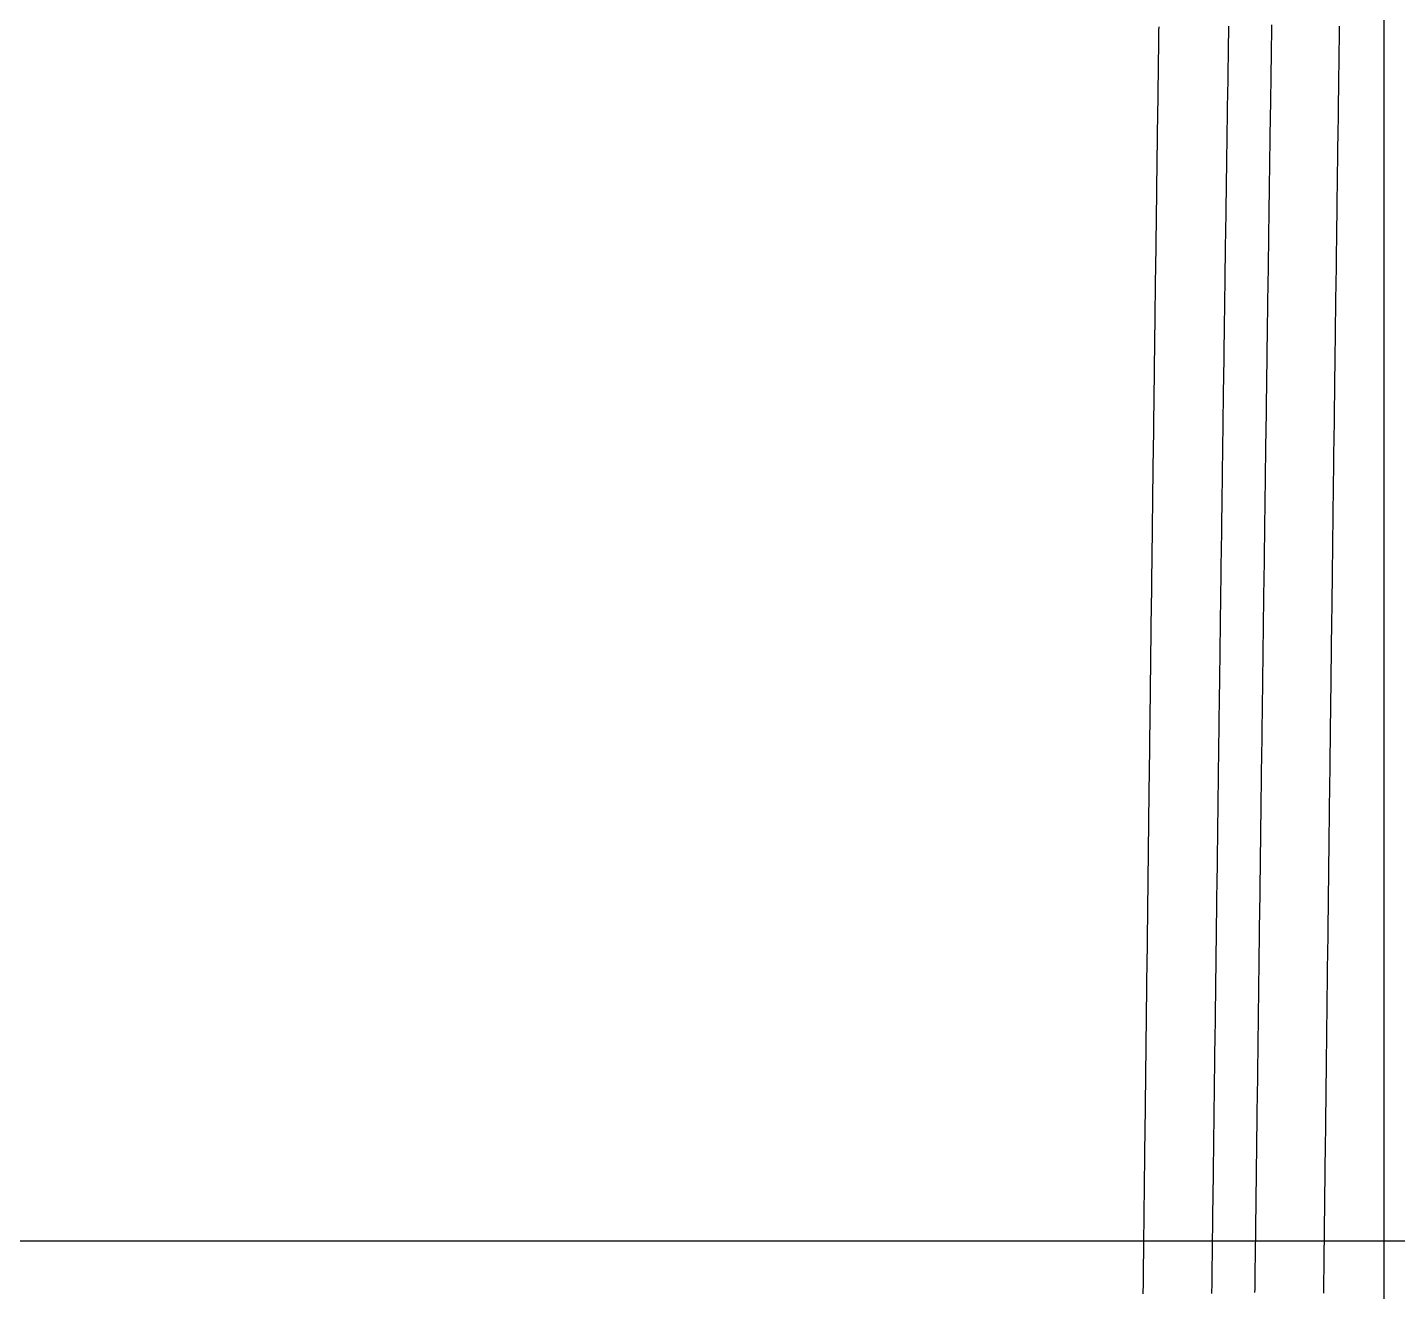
# Model space of a CAD drawing. Header units: millimetres. Extents: x 0 to 5600, y -67 to 2530.
# Drawn here: x 5130.19 to 5141.88, y 930.69 to 941.48 of the extents above; entities that cross this region are included whole.
import ezdxf
from ezdxf.lldxf.tags import DXFTag

# ---------------------------------------------------------------- set-up
doc = ezdxf.new("R2010")
doc.units = ezdxf.units.MM
doc.layers.add('내부선 및 부속', color=4, linetype='Continuous')
doc.layers.add('중심선', color=1, linetype='DASHED')
tags = doc.linetypes.add('DASHDOT', pattern=[70, 31, -13, 13, -13]).pattern_tags.tags
tags[10:11] = [DXFTag(74, 4), DXFTag(75, 0), DXFTag(340, '0'), DXFTag(46, 0.0), DXFTag(50, 0.0), DXFTag(44, 0.0), DXFTag(45, 0.0)]
tags[8:9] = [DXFTag(74, 4), DXFTag(75, 0), DXFTag(340, '0'), DXFTag(46, 0.0), DXFTag(50, 0.0), DXFTag(44, 0.0), DXFTag(45, 0.0)]
tags[6:7] = [DXFTag(74, 4), DXFTag(75, 0), DXFTag(340, '0'), DXFTag(46, 0.0), DXFTag(50, 0.0), DXFTag(44, 0.0), DXFTag(45, 0.0)]
tags[4:5] = [DXFTag(74, 4), DXFTag(75, 0), DXFTag(340, '0'), DXFTag(46, 0.0), DXFTag(50, 0.0), DXFTag(44, 0.0), DXFTag(45, 0.0)]
tags = doc.linetypes.add('DASHED', pattern=[25.72, 12.86, -12.86]).pattern_tags.tags
tags[6:7] = [DXFTag(74, 4), DXFTag(75, 0), DXFTag(340, '0'), DXFTag(46, 0.0), DXFTag(50, 0.0), DXFTag(44, 0.0), DXFTag(45, 0.0)]
tags[4:5] = [DXFTag(74, 4), DXFTag(75, 0), DXFTag(340, '0'), DXFTag(46, 0.0), DXFTag(50, 0.0), DXFTag(44, 0.0), DXFTag(45, 0.0)]

msp = doc.modelspace()

# ---------------------------------------------------------------- linework, layer by layer
at = {"layer": '내부선 및 부속', "linetype": 'Continuous'}
msp.add_line((5141.765, 910.225), (5141.765, 952.023), dxfattribs=at)
at = {"layer": '내부선 및 부속', "linetype": 'Continuous', "flags": 128}
for points in [[(5139.842, 941.481), (5139.841, 941.45), (5139.841, 941.418), (5139.841, 941.387), (5139.84, 941.356), (5139.84, 941.324), (5139.839, 941.293), (5139.839, 941.262), (5139.838, 941.23), (5139.838, 941.199), (5139.838, 941.168), (5139.837, 941.136), (5139.837, 941.105), (5139.836, 941.074), (5139.836, 941.042), (5139.835, 941.011), (5139.835, 940.98), (5139.835, 940.948), (5139.834, 940.917), (5139.834, 940.886), (5139.833, 940.855), (5139.833, 940.823), (5139.832, 940.792), (5139.832, 940.761), (5139.832, 940.729), (5139.831, 940.698), (5139.831, 940.667), (5139.83, 940.635), (5139.83, 940.604), (5139.829, 940.573), (5139.829, 940.541), (5139.829, 940.51), (5139.828, 940.479), (5139.828, 940.447), (5139.827, 940.416), (5139.827, 940.385), (5139.826, 940.353), (5139.826, 940.322), (5139.826, 940.291), (5139.825, 940.259), (5139.825, 940.228), (5139.824, 940.197), (5139.824, 940.165), (5139.824, 940.134), (5139.823, 940.103), (5139.823, 940.071), (5139.822, 940.04), (5139.822, 940.009), (5139.822, 939.977), (5139.821, 939.946), (5139.821, 939.915), (5139.82, 939.883), (5139.82, 939.852), (5139.819, 939.821), (5139.819, 939.789), (5139.819, 939.758), (5139.818, 939.727), (5139.818, 939.695), (5139.817, 939.664), (5139.817, 939.633), (5139.817, 939.602), (5139.816, 939.57), (5139.816, 939.539), (5139.815, 939.508), (5139.815, 939.476), (5139.815, 939.445), (5139.814, 939.414), (5139.814, 939.382), (5139.813, 939.351), (5139.813, 939.32), (5139.812, 939.288), (5139.812, 939.257), (5139.812, 939.226), (5139.811, 939.194), (5139.811, 939.163), (5139.81, 939.132), (5139.81, 939.132), (5139.81, 939.1), (5139.81, 939.069), (5139.809, 939.038), (5139.809, 939.006), (5139.808, 938.975), (5139.808, 938.944), (5139.808, 938.912), (5139.807, 938.881), (5139.807, 938.85), (5139.806, 938.818), (5139.806, 938.787), (5139.806, 938.756), (5139.805, 938.724), (5139.805, 938.693), (5139.804, 938.662), (5139.804, 938.63), (5139.804, 938.599), (5139.803, 938.568), (5139.803, 938.536), (5139.802, 938.505), (5139.802, 938.474), (5139.802, 938.442), (5139.801, 938.411), (5139.801, 938.38), (5139.8, 938.348), (5139.8, 938.317), (5139.8, 938.286), (5139.799, 938.255), (5139.799, 938.223), (5139.798, 938.192), (5139.798, 938.161), (5139.798, 938.129), (5139.797, 938.098), (5139.797, 938.067), (5139.796, 938.035), (5139.796, 938.004), (5139.796, 937.973), (5139.795, 937.941), (5139.795, 937.91), (5139.794, 937.879), (5139.794, 937.847), (5139.794, 937.816), (5139.793, 937.785), (5139.793, 937.753), (5139.792, 937.722), (5139.792, 937.691), (5139.792, 937.659), (5139.791, 937.628), (5139.791, 937.597), (5139.79, 937.565), (5139.79, 937.534), (5139.79, 937.503), (5139.789, 937.471), (5139.789, 937.44), (5139.788, 937.409), (5139.788, 937.377), (5139.788, 937.346), (5139.787, 937.315), (5139.787, 937.283), (5139.787, 937.252), (5139.786, 937.221), (5139.786, 937.189), (5139.785, 937.158), (5139.785, 937.127), (5139.785, 937.095), (5139.784, 937.064), (5139.784, 937.033), (5139.783, 937.001), (5139.783, 936.97), (5139.783, 936.939), (5139.782, 936.908), (5139.782, 936.876), (5139.781, 936.845), (5139.781, 936.814), (5139.781, 936.782), (5139.78, 936.751), (5139.78, 936.72), (5139.779, 936.688), (5139.779, 936.657), (5139.779, 936.626), (5139.778, 936.594), (5139.778, 936.563), (5139.778, 936.532), (5139.777, 936.5), (5139.777, 936.469), (5139.776, 936.438), (5139.776, 936.406), (5139.776, 936.375), (5139.775, 936.344), (5139.775, 936.312), (5139.774, 936.281), (5139.774, 936.25), (5139.774, 936.218), (5139.773, 936.187), (5139.773, 936.156), (5139.773, 936.124), (5139.772, 936.093), (5139.772, 936.062), (5139.771, 936.03), (5139.771, 935.999), (5139.771, 935.999), (5139.771, 935.968), (5139.77, 935.936), (5139.77, 935.905), (5139.769, 935.874), (5139.769, 935.842), (5139.769, 935.811), (5139.768, 935.78), (5139.768, 935.748), (5139.768, 935.717), (5139.767, 935.686), (5139.767, 935.654), (5139.766, 935.623), (5139.766, 935.592), (5139.766, 935.56), (5139.765, 935.529), (5139.765, 935.498), (5139.764, 935.467), (5139.764, 935.435), (5139.764, 935.404), (5139.763, 935.373), (5139.763, 935.341), (5139.763, 935.31), (5139.762, 935.279), (5139.762, 935.247), (5139.761, 935.216), (5139.761, 935.185), (5139.761, 935.153), (5139.76, 935.122), (5139.76, 935.091), (5139.76, 935.059), (5139.759, 935.028), (5139.759, 934.997), (5139.758, 934.965), (5139.758, 934.934), (5139.758, 934.903), (5139.757, 934.871), (5139.757, 934.84), (5139.756, 934.809), (5139.756, 934.777), (5139.756, 934.746), (5139.755, 934.715), (5139.755, 934.683), (5139.755, 934.652), (5139.754, 934.621), (5139.754, 934.589), (5139.753, 934.558), (5139.753, 934.527), (5139.753, 934.495), (5139.752, 934.464), (5139.752, 934.433), (5139.752, 934.401), (5139.751, 934.37), (5139.751, 934.339), (5139.75, 934.307), (5139.75, 934.276), (5139.75, 934.245), (5139.749, 934.213), (5139.749, 934.182), (5139.748, 934.151), (5139.748, 934.12), (5139.748, 934.088), (5139.747, 934.057), (5139.747, 934.026), (5139.747, 933.994), (5139.746, 933.963), (5139.746, 933.932), (5139.745, 933.9), (5139.745, 933.869), (5139.745, 933.838), (5139.744, 933.806), (5139.744, 933.775), (5139.744, 933.744), (5139.743, 933.712), (5139.743, 933.681), (5139.742, 933.65), (5139.742, 933.618), (5139.742, 933.587), (5139.741, 933.556), (5139.741, 933.524), (5139.741, 933.493), (5139.74, 933.462), (5139.74, 933.43), (5139.739, 933.399), (5139.739, 933.368), (5139.739, 933.336), (5139.738, 933.305), (5139.738, 933.274), (5139.738, 933.242), (5139.737, 933.211), (5139.737, 933.18), (5139.736, 933.148), (5139.736, 933.117), (5139.736, 933.086), (5139.735, 933.054), (5139.735, 933.023), (5139.735, 932.992), (5139.734, 932.96), (5139.734, 932.929), (5139.733, 932.898), (5139.733, 932.866), (5139.733, 932.866), (5139.733, 932.835), (5139.732, 932.804), (5139.732, 932.773), (5139.732, 932.741), (5139.731, 932.71), (5139.731, 932.679), (5139.73, 932.647), (5139.73, 932.616), (5139.73, 932.585), (5139.729, 932.553), (5139.729, 932.522), (5139.729, 932.491), (5139.728, 932.459), (5139.728, 932.428), (5139.727, 932.397), (5139.727, 932.365), (5139.727, 932.334), (5139.726, 932.303), (5139.726, 932.271), (5139.726, 932.24), (5139.725, 932.209), (5139.725, 932.177), (5139.724, 932.146), (5139.724, 932.115), (5139.724, 932.083), (5139.723, 932.052), (5139.723, 932.021), (5139.723, 931.989), (5139.722, 931.958), (5139.722, 931.927), (5139.721, 931.895), (5139.721, 931.864), (5139.721, 931.833), (5139.72, 931.801), (5139.72, 931.77), (5139.72, 931.739), (5139.719, 931.707), (5139.719, 931.676), (5139.718, 931.645), (5139.718, 931.613), (5139.718, 931.582), (5139.717, 931.551), (5139.717, 931.519), (5139.717, 931.488), (5139.716, 931.457), (5139.716, 931.425), (5139.715, 931.394), (5139.715, 931.363), (5139.715, 931.332), (5139.714, 931.3), (5139.714, 931.269), (5139.714, 931.238), (5139.713, 931.206), (5139.713, 931.175), (5139.712, 931.144), (5139.712, 931.112), (5139.712, 931.081), (5139.711, 931.05), (5139.711, 931.018), (5139.711, 930.987), (5139.71, 930.956), (5139.71, 930.924), (5139.709, 930.893), (5139.709, 930.862), (5139.709, 930.83), (5139.708, 930.799), (5139.708, 930.768), (5139.708, 930.736), (5139.707, 930.705), (5139.707, 930.674)], [(5140.437, 941.488), (5140.437, 941.458), (5140.436, 941.428), (5140.436, 941.399), (5140.435, 941.369), (5140.435, 941.34), (5140.434, 941.31), (5140.434, 941.281), (5140.433, 941.251), (5140.433, 941.222), (5140.433, 941.192), (5140.432, 941.163), (5140.432, 941.133), (5140.431, 941.104), (5140.431, 941.074), (5140.43, 941.044), (5140.43, 941.015), (5140.43, 940.985), (5140.429, 940.956), (5140.429, 940.926), (5140.428, 940.897), (5140.428, 940.867), (5140.427, 940.838), (5140.427, 940.808), (5140.426, 940.779), (5140.426, 940.749), (5140.426, 940.719), (5140.425, 940.69), (5140.425, 940.66), (5140.424, 940.631), (5140.424, 940.601), (5140.423, 940.572), (5140.423, 940.542), (5140.423, 940.513), (5140.422, 940.483), (5140.422, 940.454), (5140.421, 940.424), (5140.421, 940.394), (5140.42, 940.365), (5140.42, 940.335), (5140.42, 940.306), (5140.419, 940.276), (5140.419, 940.247), (5140.418, 940.217), (5140.418, 940.188), (5140.418, 940.158), (5140.417, 940.129), (5140.417, 940.099), (5140.416, 940.069), (5140.416, 940.04), (5140.415, 940.01), (5140.415, 939.981), (5140.415, 939.951), (5140.414, 939.922), (5140.414, 939.892), (5140.413, 939.863), (5140.413, 939.833), (5140.412, 939.804), (5140.412, 939.774), (5140.412, 939.745), (5140.411, 939.715), (5140.411, 939.685), (5140.41, 939.656), (5140.41, 939.626), (5140.41, 939.597), (5140.409, 939.567), (5140.409, 939.538), (5140.408, 939.508), (5140.408, 939.479), (5140.407, 939.449), (5140.407, 939.42), (5140.407, 939.39), (5140.406, 939.36), (5140.406, 939.331), (5140.405, 939.301), (5140.405, 939.272), (5140.405, 939.242), (5140.404, 939.213), (5140.404, 939.183), (5140.403, 939.154), (5140.403, 939.124), (5140.403, 939.095), (5140.402, 939.065), (5140.402, 939.035), (5140.401, 939.006), (5140.401, 938.976), (5140.4, 938.947), (5140.4, 938.917), (5140.4, 938.888), (5140.399, 938.858), (5140.399, 938.829), (5140.398, 938.799), (5140.398, 938.77), (5140.398, 938.74), (5140.397, 938.711), (5140.397, 938.681), (5140.397, 938.681), (5140.396, 938.651), (5140.396, 938.622), (5140.396, 938.592), (5140.395, 938.563), (5140.395, 938.533), (5140.394, 938.504), (5140.394, 938.474), (5140.394, 938.445), (5140.393, 938.415), (5140.393, 938.386), (5140.392, 938.356), (5140.392, 938.326), (5140.392, 938.297), (5140.391, 938.267), (5140.391, 938.238), (5140.39, 938.208), (5140.39, 938.179), (5140.39, 938.149), (5140.389, 938.12), (5140.389, 938.09), (5140.388, 938.061), (5140.388, 938.031), (5140.388, 938.001), (5140.387, 937.972), (5140.387, 937.942), (5140.386, 937.913), (5140.386, 937.883), (5140.386, 937.854), (5140.385, 937.824), (5140.385, 937.795), (5140.384, 937.765), (5140.384, 937.736), (5140.384, 937.706), (5140.383, 937.676), (5140.383, 937.647), (5140.382, 937.617), (5140.382, 937.588), (5140.382, 937.558), (5140.381, 937.529), (5140.381, 937.499), (5140.38, 937.47), (5140.38, 937.44), (5140.38, 937.411), (5140.379, 937.381), (5140.379, 937.352), (5140.378, 937.322), (5140.378, 937.292), (5140.378, 937.263), (5140.377, 937.233), (5140.377, 937.204), (5140.376, 937.174), (5140.376, 937.145), (5140.376, 937.115), (5140.375, 937.086), (5140.375, 937.056), (5140.374, 937.027), (5140.374, 936.997), (5140.374, 936.967), (5140.373, 936.938), (5140.373, 936.908), (5140.372, 936.879), (5140.372, 936.849), (5140.372, 936.82), (5140.371, 936.79), (5140.371, 936.761), (5140.371, 936.731), (5140.37, 936.702), (5140.37, 936.672), (5140.369, 936.642), (5140.369, 936.613), (5140.369, 936.583), (5140.368, 936.554), (5140.368, 936.524), (5140.367, 936.495), (5140.367, 936.465), (5140.367, 936.436), (5140.366, 936.406), (5140.366, 936.377), (5140.365, 936.347), (5140.365, 936.317), (5140.365, 936.288), (5140.364, 936.258), (5140.364, 936.229), (5140.364, 936.199), (5140.363, 936.17), (5140.363, 936.14), (5140.362, 936.111), (5140.362, 936.081), (5140.362, 936.052), (5140.361, 936.022), (5140.361, 935.992), (5140.36, 935.963), (5140.36, 935.933), (5140.36, 935.904), (5140.359, 935.874), (5140.359, 935.845), (5140.358, 935.815), (5140.358, 935.786), (5140.358, 935.756), (5140.357, 935.727), (5140.357, 935.727), (5140.357, 935.697), (5140.357, 935.668), (5140.356, 935.638), (5140.356, 935.608), (5140.355, 935.579), (5140.355, 935.549), (5140.355, 935.52), (5140.354, 935.49), (5140.354, 935.461), (5140.354, 935.431), (5140.353, 935.402), (5140.353, 935.372), (5140.352, 935.343), (5140.352, 935.313), (5140.352, 935.283), (5140.351, 935.254), (5140.351, 935.224), (5140.35, 935.195), (5140.35, 935.165), (5140.35, 935.136), (5140.349, 935.106), (5140.349, 935.077), (5140.349, 935.047), (5140.348, 935.018), (5140.348, 934.988), (5140.347, 934.958), (5140.347, 934.929), (5140.347, 934.899), (5140.346, 934.87), (5140.346, 934.84), (5140.345, 934.811), (5140.345, 934.781), (5140.345, 934.752), (5140.344, 934.722), (5140.344, 934.693), (5140.344, 934.663), (5140.343, 934.633), (5140.343, 934.604), (5140.342, 934.574), (5140.342, 934.545), (5140.342, 934.515), (5140.341, 934.486), (5140.341, 934.456), (5140.341, 934.427), (5140.34, 934.397), (5140.34, 934.368), (5140.339, 934.338), (5140.339, 934.308), (5140.339, 934.279), (5140.338, 934.249), (5140.338, 934.22), (5140.337, 934.19), (5140.337, 934.161), (5140.337, 934.131), (5140.336, 934.102), (5140.336, 934.072), (5140.336, 934.043), (5140.335, 934.013), (5140.335, 933.984), (5140.334, 933.954), (5140.334, 933.924), (5140.334, 933.895), (5140.333, 933.865), (5140.333, 933.836), (5140.333, 933.806), (5140.332, 933.777), (5140.332, 933.747), (5140.331, 933.718), (5140.331, 933.688), (5140.331, 933.659), (5140.33, 933.629), (5140.33, 933.599), (5140.33, 933.57), (5140.329, 933.54), (5140.329, 933.511), (5140.328, 933.481), (5140.328, 933.452), (5140.328, 933.422), (5140.327, 933.393), (5140.327, 933.363), (5140.327, 933.334), (5140.326, 933.304), (5140.326, 933.274), (5140.325, 933.245), (5140.325, 933.215), (5140.325, 933.186), (5140.324, 933.156), (5140.324, 933.127), (5140.324, 933.097), (5140.323, 933.068), (5140.323, 933.038), (5140.322, 933.009), (5140.322, 932.979), (5140.322, 932.949), (5140.321, 932.92), (5140.321, 932.89), (5140.321, 932.861), (5140.32, 932.831), (5140.32, 932.802), (5140.319, 932.772), (5140.319, 932.772), (5140.319, 932.743), (5140.319, 932.713), (5140.318, 932.684), (5140.318, 932.654), (5140.318, 932.624), (5140.317, 932.595), (5140.317, 932.565), (5140.316, 932.536), (5140.316, 932.506), (5140.316, 932.477), (5140.315, 932.447), (5140.315, 932.418), (5140.315, 932.388), (5140.314, 932.359), (5140.314, 932.329), (5140.313, 932.3), (5140.313, 932.27), (5140.313, 932.24), (5140.312, 932.211), (5140.312, 932.181), (5140.312, 932.152), (5140.311, 932.122), (5140.311, 932.093), (5140.31, 932.063), (5140.31, 932.034), (5140.31, 932.004), (5140.309, 931.975), (5140.309, 931.945), (5140.309, 931.915), (5140.308, 931.886), (5140.308, 931.856), (5140.307, 931.827), (5140.307, 931.797), (5140.307, 931.768), (5140.306, 931.738), (5140.306, 931.709), (5140.306, 931.679), (5140.305, 931.65), (5140.305, 931.62), (5140.304, 931.59), (5140.304, 931.561), (5140.304, 931.531), (5140.303, 931.502), (5140.303, 931.472), (5140.303, 931.443), (5140.302, 931.413), (5140.302, 931.384), (5140.301, 931.354), (5140.301, 931.325), (5140.301, 931.295), (5140.3, 931.265), (5140.3, 931.236), (5140.3, 931.206), (5140.299, 931.177), (5140.299, 931.147), (5140.298, 931.118), (5140.298, 931.088), (5140.298, 931.059), (5140.297, 931.029), (5140.297, 931), (5140.297, 930.97), (5140.296, 930.94), (5140.296, 930.911), (5140.295, 930.881), (5140.295, 930.852), (5140.295, 930.822), (5140.294, 930.793), (5140.294, 930.763), (5140.294, 930.734), (5140.293, 930.704), (5140.293, 930.675)], [(5140.804, 941.499), (5140.804, 941.47), (5140.804, 941.44), (5140.803, 941.411), (5140.803, 941.381), (5140.802, 941.352), (5140.802, 941.322), (5140.801, 941.293), (5140.801, 941.263), (5140.8, 941.234), (5140.8, 941.204), (5140.8, 941.174), (5140.799, 941.145), (5140.799, 941.115), (5140.798, 941.086), (5140.798, 941.056), (5140.797, 941.027), (5140.797, 940.997), (5140.797, 940.968), (5140.796, 940.938), (5140.796, 940.909), (5140.795, 940.879), (5140.795, 940.849), (5140.794, 940.82), (5140.794, 940.79), (5140.793, 940.761), (5140.793, 940.731), (5140.793, 940.702), (5140.792, 940.672), (5140.792, 940.643), (5140.791, 940.613), (5140.791, 940.584), (5140.79, 940.554), (5140.79, 940.524), (5140.79, 940.495), (5140.789, 940.465), (5140.789, 940.436), (5140.788, 940.406), (5140.788, 940.377), (5140.787, 940.347), (5140.787, 940.318), (5140.787, 940.288), (5140.786, 940.259), (5140.786, 940.229), (5140.785, 940.2), (5140.785, 940.17), (5140.785, 940.14), (5140.784, 940.111), (5140.784, 940.081), (5140.783, 940.052), (5140.783, 940.022), (5140.782, 939.993), (5140.782, 939.963), (5140.782, 939.934), (5140.781, 939.904), (5140.781, 939.875), (5140.78, 939.845), (5140.78, 939.815), (5140.779, 939.786), (5140.779, 939.756), (5140.779, 939.727), (5140.778, 939.697), (5140.778, 939.668), (5140.777, 939.638), (5140.777, 939.609), (5140.777, 939.579), (5140.776, 939.55), (5140.776, 939.52), (5140.775, 939.49), (5140.775, 939.461), (5140.774, 939.431), (5140.774, 939.402), (5140.774, 939.372), (5140.773, 939.343), (5140.773, 939.313), (5140.772, 939.284), (5140.772, 939.254), (5140.772, 939.225), (5140.771, 939.195), (5140.771, 939.166), (5140.77, 939.136), (5140.77, 939.106), (5140.77, 939.077), (5140.769, 939.047), (5140.769, 939.018), (5140.768, 938.988), (5140.768, 938.959), (5140.767, 938.929), (5140.767, 938.9), (5140.767, 938.87), (5140.766, 938.841), (5140.766, 938.811), (5140.765, 938.781), (5140.765, 938.752), (5140.765, 938.722), (5140.764, 938.693), (5140.764, 938.663), (5140.764, 938.663), (5140.763, 938.634), (5140.763, 938.604), (5140.763, 938.575), (5140.762, 938.545), (5140.762, 938.516), (5140.761, 938.486), (5140.761, 938.456), (5140.761, 938.427), (5140.76, 938.397), (5140.76, 938.368), (5140.759, 938.338), (5140.759, 938.309), (5140.759, 938.279), (5140.758, 938.25), (5140.758, 938.22), (5140.757, 938.191), (5140.757, 938.161), (5140.757, 938.131), (5140.756, 938.102), (5140.756, 938.072), (5140.755, 938.043), (5140.755, 938.013), (5140.755, 937.984), (5140.754, 937.954), (5140.754, 937.925), (5140.753, 937.895), (5140.753, 937.866), (5140.753, 937.836), (5140.752, 937.807), (5140.752, 937.777), (5140.751, 937.747), (5140.751, 937.718), (5140.751, 937.688), (5140.75, 937.659), (5140.75, 937.629), (5140.749, 937.6), (5140.749, 937.57), (5140.749, 937.541), (5140.748, 937.511), (5140.748, 937.482), (5140.747, 937.452), (5140.747, 937.422), (5140.747, 937.393), (5140.746, 937.363), (5140.746, 937.334), (5140.745, 937.304), (5140.745, 937.275), (5140.745, 937.245), (5140.744, 937.216), (5140.744, 937.186), (5140.743, 937.157), (5140.743, 937.127), (5140.743, 937.097), (5140.742, 937.068), (5140.742, 937.038), (5140.741, 937.009), (5140.741, 936.979), (5140.741, 936.95), (5140.74, 936.92), (5140.74, 936.891), (5140.74, 936.861), (5140.739, 936.832), (5140.739, 936.802), (5140.738, 936.772), (5140.738, 936.743), (5140.738, 936.713), (5140.737, 936.684), (5140.737, 936.654), (5140.736, 936.625), (5140.736, 936.595), (5140.736, 936.566), (5140.735, 936.536), (5140.735, 936.507), (5140.734, 936.477), (5140.734, 936.447), (5140.734, 936.418), (5140.733, 936.388), (5140.733, 936.359), (5140.733, 936.329), (5140.732, 936.3), (5140.732, 936.27), (5140.731, 936.241), (5140.731, 936.211), (5140.731, 936.182), (5140.73, 936.152), (5140.73, 936.123), (5140.729, 936.093), (5140.729, 936.063), (5140.729, 936.034), (5140.728, 936.004), (5140.728, 935.975), (5140.727, 935.945), (5140.727, 935.916), (5140.727, 935.886), (5140.726, 935.857), (5140.726, 935.827), (5140.726, 935.798), (5140.725, 935.768), (5140.725, 935.738), (5140.724, 935.709), (5140.724, 935.709), (5140.724, 935.679), (5140.724, 935.65), (5140.723, 935.62), (5140.723, 935.591), (5140.722, 935.561), (5140.722, 935.532), (5140.722, 935.502), (5140.721, 935.473), (5140.721, 935.443), (5140.721, 935.413), (5140.72, 935.384), (5140.72, 935.354), (5140.719, 935.325), (5140.719, 935.295), (5140.719, 935.266), (5140.718, 935.236), (5140.718, 935.207), (5140.717, 935.177), (5140.717, 935.148), (5140.717, 935.118), (5140.716, 935.088), (5140.716, 935.059), (5140.716, 935.029), (5140.715, 935), (5140.715, 934.97), (5140.714, 934.941), (5140.714, 934.911), (5140.714, 934.882), (5140.713, 934.852), (5140.713, 934.823), (5140.713, 934.793), (5140.712, 934.764), (5140.712, 934.734), (5140.711, 934.704), (5140.711, 934.675), (5140.711, 934.645), (5140.71, 934.616), (5140.71, 934.586), (5140.709, 934.557), (5140.709, 934.527), (5140.709, 934.498), (5140.708, 934.468), (5140.708, 934.439), (5140.708, 934.409), (5140.707, 934.379), (5140.707, 934.35), (5140.706, 934.32), (5140.706, 934.291), (5140.706, 934.261), (5140.705, 934.232), (5140.705, 934.202), (5140.705, 934.173), (5140.704, 934.143), (5140.704, 934.114), (5140.703, 934.084), (5140.703, 934.054), (5140.703, 934.025), (5140.702, 933.995), (5140.702, 933.966), (5140.702, 933.936), (5140.701, 933.907), (5140.701, 933.877), (5140.7, 933.848), (5140.7, 933.818), (5140.7, 933.789), (5140.699, 933.759), (5140.699, 933.729), (5140.698, 933.7), (5140.698, 933.67), (5140.698, 933.641), (5140.697, 933.611), (5140.697, 933.582), (5140.697, 933.552), (5140.696, 933.523), (5140.696, 933.493), (5140.695, 933.464), (5140.695, 933.434), (5140.695, 933.404), (5140.694, 933.375), (5140.694, 933.345), (5140.694, 933.316), (5140.693, 933.286), (5140.693, 933.257), (5140.692, 933.227), (5140.692, 933.198), (5140.692, 933.168), (5140.691, 933.139), (5140.691, 933.109), (5140.691, 933.08), (5140.69, 933.05), (5140.69, 933.02), (5140.689, 932.991), (5140.689, 932.961), (5140.689, 932.932), (5140.688, 932.902), (5140.688, 932.873), (5140.688, 932.843), (5140.687, 932.814), (5140.687, 932.784), (5140.686, 932.755), (5140.686, 932.755), (5140.686, 932.725), (5140.686, 932.695), (5140.685, 932.666), (5140.685, 932.636), (5140.685, 932.607), (5140.684, 932.577), (5140.684, 932.548), (5140.683, 932.518), (5140.683, 932.489), (5140.683, 932.459), (5140.682, 932.43), (5140.682, 932.4), (5140.682, 932.37), (5140.681, 932.341), (5140.681, 932.311), (5140.68, 932.282), (5140.68, 932.252), (5140.68, 932.223), (5140.679, 932.193), (5140.679, 932.164), (5140.679, 932.134), (5140.678, 932.105), (5140.678, 932.075), (5140.677, 932.045), (5140.677, 932.016), (5140.677, 931.986), (5140.676, 931.957), (5140.676, 931.927), (5140.676, 931.898), (5140.675, 931.868), (5140.675, 931.839), (5140.674, 931.809), (5140.674, 931.78), (5140.674, 931.75), (5140.673, 931.72), (5140.673, 931.691), (5140.673, 931.661), (5140.672, 931.632), (5140.672, 931.602), (5140.671, 931.573), (5140.671, 931.543), (5140.671, 931.514), (5140.67, 931.484), (5140.67, 931.455), (5140.67, 931.425), (5140.669, 931.396), (5140.669, 931.366), (5140.668, 931.336), (5140.668, 931.307), (5140.668, 931.277), (5140.667, 931.248), (5140.667, 931.218), (5140.667, 931.189), (5140.666, 931.159), (5140.666, 931.13), (5140.665, 931.1), (5140.665, 931.071), (5140.665, 931.041), (5140.664, 931.011), (5140.664, 930.982), (5140.664, 930.952), (5140.663, 930.923), (5140.663, 930.893), (5140.662, 930.864), (5140.662, 930.834), (5140.662, 930.805), (5140.661, 930.775), (5140.661, 930.746), (5140.661, 930.716), (5140.66, 930.686)], [(5141.382, 941.487), (5141.381, 941.451), (5141.381, 941.415), (5141.38, 941.38), (5141.38, 941.344), (5141.379, 941.308), (5141.379, 941.273), (5141.378, 941.237), (5141.378, 941.201), (5141.377, 941.166), (5141.377, 941.13), (5141.376, 941.094), (5141.376, 941.059), (5141.375, 941.023), (5141.375, 940.987), (5141.374, 940.952), (5141.374, 940.952), (5141.374, 940.916), (5141.373, 940.88), (5141.373, 940.845), (5141.372, 940.809), (5141.372, 940.773), (5141.371, 940.738), (5141.371, 940.702), (5141.371, 940.666), (5141.37, 940.631), (5141.37, 940.595), (5141.369, 940.559), (5141.369, 940.524), (5141.368, 940.488), (5141.368, 940.452), (5141.367, 940.417), (5141.367, 940.381), (5141.366, 940.345), (5141.366, 940.309), (5141.365, 940.274), (5141.365, 940.238), (5141.364, 940.202), (5141.364, 940.167), (5141.363, 940.131), (5141.363, 940.095), (5141.362, 940.06), (5141.362, 940.024), (5141.361, 939.988), (5141.361, 939.953), (5141.361, 939.917), (5141.36, 939.881), (5141.36, 939.846), (5141.359, 939.81), (5141.359, 939.774), (5141.358, 939.739), (5141.358, 939.703), (5141.357, 939.667), (5141.357, 939.632), (5141.356, 939.596), (5141.356, 939.56), (5141.355, 939.525), (5141.355, 939.489), (5141.354, 939.453), (5141.354, 939.418), (5141.354, 939.382), (5141.353, 939.346), (5141.353, 939.311), (5141.352, 939.275), (5141.352, 939.239), (5141.351, 939.204), (5141.351, 939.168), (5141.35, 939.132), (5141.35, 939.097), (5141.349, 939.061), (5141.349, 939.025), (5141.348, 938.99), (5141.348, 938.954), (5141.348, 938.918), (5141.347, 938.883), (5141.347, 938.847), (5141.346, 938.811), (5141.346, 938.776), (5141.345, 938.74), (5141.345, 938.704), (5141.344, 938.669), (5141.344, 938.633), (5141.343, 938.597), (5141.343, 938.562), (5141.342, 938.526), (5141.342, 938.49), (5141.342, 938.455), (5141.341, 938.419), (5141.341, 938.383), (5141.34, 938.347), (5141.34, 938.312), (5141.339, 938.276), (5141.339, 938.24), (5141.338, 938.205), (5141.338, 938.169), (5141.337, 938.133), (5141.337, 938.098), (5141.337, 938.062), (5141.336, 938.026), (5141.336, 937.991), (5141.335, 937.955), (5141.335, 937.919), (5141.334, 937.884), (5141.334, 937.848), (5141.333, 937.812), (5141.333, 937.777), (5141.332, 937.741), (5141.332, 937.705), (5141.332, 937.67), (5141.331, 937.634), (5141.331, 937.598), (5141.33, 937.563), (5141.33, 937.527), (5141.329, 937.491), (5141.329, 937.456), (5141.328, 937.42), (5141.328, 937.384), (5141.328, 937.384), (5141.328, 937.349), (5141.327, 937.313), (5141.327, 937.277), (5141.326, 937.242), (5141.326, 937.206), (5141.325, 937.17), (5141.325, 937.135), (5141.324, 937.099), (5141.324, 937.063), (5141.324, 937.028), (5141.323, 936.992), (5141.323, 936.956), (5141.322, 936.921), (5141.322, 936.885), (5141.321, 936.849), (5141.321, 936.814), (5141.32, 936.778), (5141.32, 936.742), (5141.32, 936.707), (5141.319, 936.671), (5141.319, 936.635), (5141.318, 936.6), (5141.318, 936.564), (5141.317, 936.528), (5141.317, 936.492), (5141.316, 936.457), (5141.316, 936.421), (5141.316, 936.385), (5141.315, 936.35), (5141.315, 936.314), (5141.314, 936.278), (5141.314, 936.243), (5141.313, 936.207), (5141.313, 936.171), (5141.312, 936.136), (5141.312, 936.1), (5141.312, 936.064), (5141.311, 936.029), (5141.311, 935.993), (5141.31, 935.957), (5141.31, 935.922), (5141.309, 935.886), (5141.309, 935.85), (5141.309, 935.815), (5141.308, 935.779), (5141.308, 935.743), (5141.307, 935.708), (5141.307, 935.672), (5141.306, 935.636), (5141.306, 935.601), (5141.305, 935.565), (5141.305, 935.529), (5141.305, 935.494), (5141.304, 935.458), (5141.304, 935.422), (5141.303, 935.387), (5141.303, 935.351), (5141.302, 935.315), (5141.302, 935.28), (5141.302, 935.244), (5141.301, 935.208), (5141.301, 935.173), (5141.3, 935.137), (5141.3, 935.101), (5141.299, 935.066), (5141.299, 935.03), (5141.299, 934.994), (5141.298, 934.959), (5141.298, 934.923), (5141.297, 934.887), (5141.297, 934.852), (5141.296, 934.816), (5141.296, 934.78), (5141.296, 934.745), (5141.295, 934.709), (5141.295, 934.673), (5141.294, 934.637), (5141.294, 934.602), (5141.293, 934.566), (5141.293, 934.53), (5141.292, 934.495), (5141.292, 934.459), (5141.292, 934.423), (5141.291, 934.388), (5141.291, 934.352), (5141.29, 934.316), (5141.29, 934.281), (5141.289, 934.245), (5141.289, 934.209), (5141.289, 934.174), (5141.288, 934.138), (5141.288, 934.102), (5141.287, 934.067), (5141.287, 934.031), (5141.286, 933.995), (5141.286, 933.96), (5141.286, 933.924), (5141.285, 933.888), (5141.285, 933.853), (5141.284, 933.817), (5141.284, 933.817), (5141.284, 933.781), (5141.283, 933.746), (5141.283, 933.71), (5141.283, 933.674), (5141.282, 933.639), (5141.282, 933.603), (5141.281, 933.567), (5141.281, 933.532), (5141.28, 933.496), (5141.28, 933.46), (5141.28, 933.425), (5141.279, 933.389), (5141.279, 933.353), (5141.278, 933.318), (5141.278, 933.282), (5141.277, 933.246), (5141.277, 933.211), (5141.277, 933.175), (5141.276, 933.139), (5141.276, 933.104), (5141.275, 933.068), (5141.275, 933.032), (5141.274, 932.997), (5141.274, 932.961), (5141.274, 932.925), (5141.273, 932.89), (5141.273, 932.854), (5141.272, 932.818), (5141.272, 932.782), (5141.271, 932.747), (5141.271, 932.711), (5141.271, 932.675), (5141.27, 932.64), (5141.27, 932.604), (5141.269, 932.568), (5141.269, 932.533), (5141.268, 932.497), (5141.268, 932.461), (5141.268, 932.426), (5141.267, 932.39), (5141.267, 932.354), (5141.266, 932.319), (5141.266, 932.283), (5141.265, 932.247), (5141.265, 932.212), (5141.265, 932.176), (5141.264, 932.14), (5141.264, 932.105), (5141.263, 932.069), (5141.263, 932.033), (5141.262, 931.998), (5141.262, 931.962), (5141.262, 931.926), (5141.261, 931.891), (5141.261, 931.855), (5141.26, 931.819), (5141.26, 931.784), (5141.26, 931.748), (5141.259, 931.712), (5141.259, 931.677), (5141.258, 931.641), (5141.258, 931.605), (5141.257, 931.57), (5141.257, 931.534), (5141.257, 931.498), (5141.256, 931.463), (5141.256, 931.427), (5141.255, 931.391), (5141.255, 931.356), (5141.254, 931.32), (5141.254, 931.284), (5141.254, 931.249), (5141.253, 931.213), (5141.253, 931.177), (5141.252, 931.142), (5141.252, 931.106), (5141.251, 931.07), (5141.251, 931.034), (5141.251, 930.999), (5141.25, 930.963), (5141.25, 930.927), (5141.249, 930.892), (5141.249, 930.856), (5141.248, 930.82), (5141.248, 930.785), (5141.248, 930.749), (5141.247, 930.713), (5141.247, 930.678)]]:
    msp.add_lwpolyline(points, dxfattribs=at)
at = {"layer": '중심선', "linetype": 'DASHDOT'}
msp.add_line((5196.418, 931.124), (5050.42, 931.124), dxfattribs=at)

doc.saveas('drawing.dxf')
